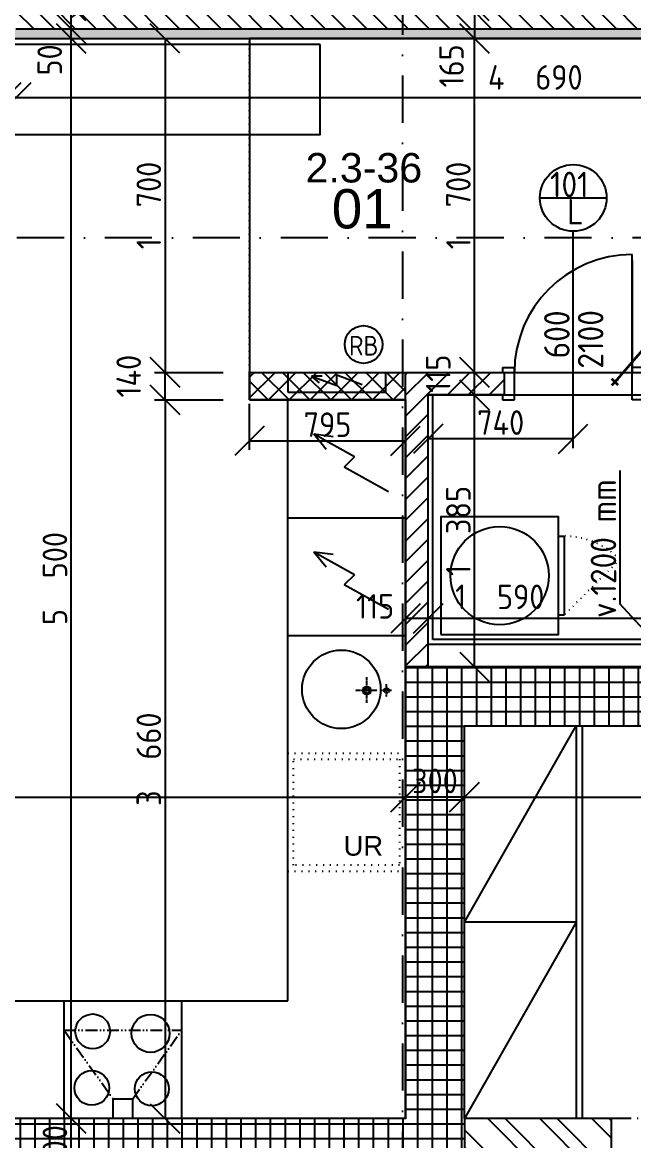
# Model space of a CAD drawing. Extents: x 4511820 to 5180432, y -1526536 to -944957.
# Drawn here: x 5102810 to 5105925, y -1212647 to -1206952 of the extents above; entities that cross this region are included whole.
import ezdxf

# ---------------------------------------------------------------- set-up
doc = ezdxf.new("R2010")
doc.units = 0
doc.header["$MEASUREMENT"] = 0
for name, pattern in [('ACAD_ISO07W100', [3.5, 0.5, -3]), ('ACAD_ISO12W100', [22, 12, -3, 0.5, -3, 0.5, -3]), ('BODKOCIARKOVANA_3', [5.6, 3, -1.3, 0, -1.3]), ('DASHED', [0.75, 0.5, -0.25])]:
    doc.linetypes.add(name, pattern=pattern)
doc.layers.get('0').update_dxf_attribs({"linetype": 'CONTINUOUS'})
doc.layers.get('Defpoints').update_dxf_attribs({"color": 61, "linetype": 'CONTINUOUS'})
for name, color, linetype in [('DVERE', 45, 'CONTINUOUS'), ('KÓTY', 4, 'CONTINUOUS'), ('MÚRY', 1, 'CONTINUOUS'), ('osi', 253, 'CONTINUOUS'), ('Plochy', 41, 'CONTINUOUS'), ('POPIS', 7, 'CONTINUOUS'), ('TENKÁ', 7, 'CONTINUOUS'), ('ZARIADENIE', 47, 'CONTINUOUS'), ('ZARIADENIE1', 145, 'CONTINUOUS'), ('ZZ-elektro', 221, 'CONTINUOUS'), ('ŠRAFY', 82, 'CONTINUOUS')]:
    doc.layers.add(name, color=color, linetype=linetype)
doc.layers.add('preklady', color=74, linetype='CONTINUOUS', lineweight=35)
doc.styles.add('ARIAL', font='arial.ttf')
doc.styles.add('STYLE1', font='isocp.shx')
doc.dimstyles.new('STANDARD-50', dxfattribs={"dimtxt": 125, "dimasz": 150, "dimexe": 10, "dimexo": 200, "dimgap": 20, "dimtad": 1, "dimdsep": 46, "dimlunit": 6, "dimtxsty": 'STYLE1', "dimblk1": 'OBLIQUE', "dimblk2": 'OBLIQUE', "dimsah": 1, "dimcen": 2.5, "dimse1": 1, "dimse2": 1, "dimadec": 0, "dimazin": 0, "dimtfac": 1, "dimtmove": 1, "dimatfit": 3, "dimldrblk": 'OBLIQUE', "dimfxl": 1, "dimtolj": 1, "dimtzin": 0, "dimarcsym": 0})

# ---------------------------------------------------------------- blocks, each defined once
blk = doc.blocks.new('pračka')
at = {"layer": 'ZARIADENIE1', "color": 8, "linetype": 'ACAD_ISO07W100', "ltscale": 8}
blk.add_line((4536136.9, -1117296.3), (4536419.7, -1117579.2), dxfattribs=at)
at = {"layer": 'ZARIADENIE1', "color": 8}
for p, q in [((4536419.7, -1117579.2), (4536019.7, -1117579.2)), ((4536019.7, -1117609.2), (4536019.7, -1117579.2)), ((4536419.7, -1117609.2), (4536419.7, -1117579.2))]:
    blk.add_line(p, q, dxfattribs=at)
blk.add_lwpolyline([(4536519.7, -1118209.2), (4536519.7, -1117609.2), (4535919.7, -1117609.2), (4535919.7, -1118209.2)], close=True, dxfattribs=at)
blk.add_circle((4536219.7, -1117909.2), 250, dxfattribs=at)
at = {"layer": 'ZARIADENIE1', "color": 8, "linetype": 'ACAD_ISO07W100', "ltscale": 8}
blk.add_arc((4536419.7, -1117579.2), 400, 135, 180, dxfattribs=at)
blk = doc.blocks.new('_OBLIQUE')
at = {"color": 0, "linetype": 'ByBlock'}
blk.add_line((-0.5, -0.5), (0.5, 0.5), dxfattribs=at)
blk = doc.blocks.new('*D27938')
at = {"layer": 'Defpoints', "color": 0}
for p in [(5103058.5, -1212534.2), (5103058.5, -1212534.2), (5103058.5, -1212834.2)]:
    blk.add_point(p, dxfattribs=at)
at = {"layer": 'KÓTY', "color": 0, "lineweight": -2}
blk.add_line((5103058.5, -1212834.2), (5103058.5, -1212534.2), dxfattribs=at)
at = {"layer": 'KÓTY', "color": 0, "linetype": 'ByBlock', "lineweight": -2, "xscale": 150, "yscale": 150, "zscale": 150}
for p, rotation in [((5103058.5, -1212534.2), 90), ((5103058.5, -1212834.2), 270)]:
    blk.add_blockref('_OBLIQUE', p, dxfattribs=dict(at, rotation=rotation))
at = {"layer": 'KÓTY', "color": 0, "insert": (5102976, -1212684.2), "char_height": 125, "attachment_point": 5, "rotation": 90, "style": 'STYLE1'}
blk.add_mtext('\\A1;300', dxfattribs=at)
blk = doc.blocks.new('*D27939')
at = {"layer": 'Defpoints', "color": 0}
for p in [(5103058.5, -1207034.2), (5103058.5, -1207034.2), (5103058.5, -1212534.2)]:
    blk.add_point(p, dxfattribs=at)
at = {"layer": 'KÓTY', "color": 0, "lineweight": -2}
blk.add_line((5103058.5, -1212534.2), (5103058.5, -1207034.2), dxfattribs=at)
at = {"layer": 'KÓTY', "color": 0, "linetype": 'ByBlock', "lineweight": -2, "xscale": 150, "yscale": 150, "zscale": 150}
for p, rotation in [((5103058.5, -1207034.2), 90), ((5103058.5, -1212534.2), 270)]:
    blk.add_blockref('_OBLIQUE', p, dxfattribs=dict(at, rotation=rotation))
at = {"layer": 'KÓTY', "color": 0, "insert": (5102976, -1209784.2), "char_height": 125, "attachment_point": 5, "rotation": 90, "style": 'STYLE1'}
blk.add_mtext('\\A1;5ﾠ500', dxfattribs=at)
blk = doc.blocks.new('*D27940')
at = {"layer": 'Defpoints', "color": 0}
for p in [(5103058.5, -1206984.2), (5103058.5, -1206984.2), (5103058.5, -1207034.2)]:
    blk.add_point(p, dxfattribs=at)
at = {"layer": 'KÓTY', "color": 0, "lineweight": -2}
blk.add_line((5103058.5, -1207034.2), (5103058.5, -1206984.2), dxfattribs=at)
at = {"layer": 'KÓTY', "color": 0, "linetype": 'ByBlock', "lineweight": -2, "xscale": 150, "yscale": 150, "zscale": 150}
for p, rotation in [((5103058.5, -1206984.2), 90), ((5103058.5, -1207034.2), 270)]:
    blk.add_blockref('_OBLIQUE', p, dxfattribs=dict(at, rotation=rotation))
at = {"layer": 'KÓTY', "color": 0, "insert": (5102949.5, -1207143), "char_height": 125, "attachment_point": 5, "rotation": 90, "style": 'STYLE1'}
blk.add_mtext('\\A1;50', dxfattribs=at)
blk = doc.blocks.new('*D27941')
at = {"layer": 'Defpoints', "color": 0}
for p in [(5103058.5, -1206869.2), (5103058.5, -1206869.2), (5103058.5, -1206984.2)]:
    blk.add_point(p, dxfattribs=at)
at = {"layer": 'KÓTY', "color": 0, "lineweight": -2}
for p, q in [((5103231.5, -1206585), (5103231.5, -1206800)), ((5103231.5, -1206800), (5103058.5, -1206926.7)), ((5103058.5, -1206984.2), (5103058.5, -1206869.2))]:
    blk.add_line(p, q, dxfattribs=at)
at = {"layer": 'KÓTY', "color": 0, "linetype": 'ByBlock', "lineweight": -2, "xscale": 150, "yscale": 150, "zscale": 150}
for p, rotation in [((5103058.5, -1206869.2), 90), ((5103058.5, -1206984.2), 270)]:
    blk.add_blockref('_OBLIQUE', p, dxfattribs=dict(at, rotation=rotation))
at = {"layer": 'KÓTY', "color": 0, "insert": (5103149, -1206692.5), "char_height": 125, "attachment_point": 5, "rotation": 90, "style": 'STYLE1'}
blk.add_mtext('\\A1;115', dxfattribs=at)
blk = doc.blocks.new('*D28016')
at = {"layer": 'Defpoints', "color": 0}
for p in [(5097547.5, -1208967.2), (5104762.5, -1208967.2), (5104762.5, -1210897.5)]:
    blk.add_point(p, dxfattribs=at)
at = {"layer": 'KÓTY', "color": 0, "lineweight": -2}
blk.add_line((5097547.5, -1210897.5), (5104762.5, -1210897.5), dxfattribs=at)
at = {"layer": 'KÓTY', "color": 0, "linetype": 'ByBlock', "lineweight": -2, "xscale": 150, "yscale": 150, "zscale": 150, "rotation": 180}
blk.add_blockref('_OBLIQUE', (5097547.5, -1210897.5), dxfattribs=at)
at = {"layer": 'KÓTY', "color": 0, "linetype": 'ByBlock', "lineweight": -2, "xscale": 150, "yscale": 150, "zscale": 150}
blk.add_blockref('_OBLIQUE', (5104762.5, -1210897.5), dxfattribs=at)
at = {"layer": 'KÓTY', "color": 0, "insert": (5101155, -1210815), "char_height": 125, "attachment_point": 5, "style": 'STYLE1'}
blk.add_mtext('\\A1;7ﾠ215', dxfattribs=at)
blk = doc.blocks.new('*D28017')
at = {"layer": 'Defpoints', "color": 0}
for p in [(5104762.5, -1209922.2), (5105062.5, -1209922.2), (5104762.5, -1210897.5)]:
    blk.add_point(p, dxfattribs=at)
at = {"layer": 'KÓTY', "color": 0, "lineweight": -2}
blk.add_line((5105062.5, -1210897.5), (5104762.5, -1210897.5), dxfattribs=at)
at = {"layer": 'KÓTY', "color": 0, "linetype": 'ByBlock', "lineweight": -2, "xscale": 150, "yscale": 150, "zscale": 150, "rotation": 180}
blk.add_blockref('_OBLIQUE', (5104762.5, -1210897.5), dxfattribs=at)
at = {"layer": 'KÓTY', "color": 0, "linetype": 'ByBlock', "lineweight": -2, "xscale": 150, "yscale": 150, "zscale": 150}
blk.add_blockref('_OBLIQUE', (5105062.5, -1210897.5), dxfattribs=at)
at = {"layer": 'KÓTY', "color": 0, "insert": (5104912.5, -1210815), "char_height": 125, "attachment_point": 5, "style": 'STYLE1'}
blk.add_mtext('\\A1;300', dxfattribs=at)
blk = doc.blocks.new('*D28018')
at = {"layer": 'Defpoints', "color": 0}
for p in [(5105062.5, -1210611.2), (5107582.5, -1210611.2), (5107582.5, -1210897.5)]:
    blk.add_point(p, dxfattribs=at)
at = {"layer": 'KÓTY', "color": 0, "lineweight": -2}
blk.add_line((5105062.5, -1210897.5), (5107582.5, -1210897.5), dxfattribs=at)
at = {"layer": 'KÓTY', "color": 0, "linetype": 'ByBlock', "lineweight": -2, "xscale": 150, "yscale": 150, "zscale": 150, "rotation": 180}
blk.add_blockref('_OBLIQUE', (5105062.5, -1210897.5), dxfattribs=at)
at = {"layer": 'KÓTY', "color": 0, "linetype": 'ByBlock', "lineweight": -2, "xscale": 150, "yscale": 150, "zscale": 150}
blk.add_blockref('_OBLIQUE', (5107582.5, -1210897.5), dxfattribs=at)
at = {"layer": 'KÓTY', "color": 0, "insert": (5106322.5, -1210815), "char_height": 125, "attachment_point": 5, "style": 'STYLE1'}
blk.add_mtext('\\A1;2ﾠ520', dxfattribs=at)
blk = doc.blocks.new('*D28021')
at = {"layer": 'Defpoints', "color": 0}
for p in [(5103537, -1208734.2), (5103967.5, -1208734.2), (5103967.5, -1208874.2)]:
    blk.add_point(p, dxfattribs=at)
at = {"layer": 'KÓTY', "color": 0, "lineweight": -2}
blk.add_line((5103537, -1208874.2), (5103537, -1208734.2), dxfattribs=at)
at = {"layer": 'KÓTY', "color": 0, "linetype": 'ByBlock', "lineweight": -2, "xscale": 150, "yscale": 150, "zscale": 150}
for p, rotation in [((5103537, -1208734.2), 90), ((5103537, -1208874.2), 270)]:
    blk.add_blockref('_OBLIQUE', p, dxfattribs=dict(at, rotation=rotation))
at = {"layer": 'KÓTY', "color": 0, "insert": (5103352, -1208753.5), "char_height": 125, "attachment_point": 5, "rotation": 90, "style": 'STYLE1'}
blk.add_mtext('\\A1;140', dxfattribs=at)
blk = doc.blocks.new('*D28022')
at = {"layer": 'Defpoints', "color": 0}
for p in [(5103967.5, -1208874.2), (5103537, -1212534.2), (5103967.5, -1212534.2)]:
    blk.add_point(p, dxfattribs=at)
at = {"layer": 'KÓTY', "color": 0, "lineweight": -2}
blk.add_line((5103537, -1208874.2), (5103537, -1212534.2), dxfattribs=at)
at = {"layer": 'KÓTY', "color": 0, "linetype": 'ByBlock', "lineweight": -2, "xscale": 150, "yscale": 150, "zscale": 150}
for p, rotation in [((5103537, -1208874.2), 90), ((5103537, -1212534.2), 270)]:
    blk.add_blockref('_OBLIQUE', p, dxfattribs=dict(at, rotation=rotation))
at = {"layer": 'KÓTY', "color": 0, "insert": (5103454.5, -1210704.2), "char_height": 125, "attachment_point": 5, "rotation": 90, "style": 'STYLE1'}
blk.add_mtext('\\A1;3ﾠ660', dxfattribs=at)
blk = doc.blocks.new('*D28023')
at = {"layer": 'Defpoints', "color": 0}
for p in [(5103967.5, -1207034.2), (5103537, -1208734.2), (5103967.5, -1208734.2)]:
    blk.add_point(p, dxfattribs=at)
at = {"layer": 'KÓTY', "color": 0, "lineweight": -2}
blk.add_line((5103537, -1207034.2), (5103537, -1208734.2), dxfattribs=at)
at = {"layer": 'KÓTY', "color": 0, "linetype": 'ByBlock', "lineweight": -2, "xscale": 150, "yscale": 150, "zscale": 150}
for p, rotation in [((5103537, -1207034.2), 90), ((5103537, -1208734.2), 270)]:
    blk.add_blockref('_OBLIQUE', p, dxfattribs=dict(at, rotation=rotation))
at = {"layer": 'KÓTY', "color": 0, "insert": (5103454.5, -1207884.2), "char_height": 125, "attachment_point": 5, "rotation": 90, "style": 'STYLE1'}
blk.add_mtext('\\A1;1ﾠ700', dxfattribs=at)
blk = doc.blocks.new('*D28029')
at = {"layer": 'Defpoints', "color": 0}
for p in [(5104877.5, -1209719.2), (5106467.5, -1209719.2), (5104877.5, -1209987.5)]:
    blk.add_point(p, dxfattribs=at)
at = {"layer": 'KÓTY', "color": 0, "lineweight": -2}
blk.add_line((5106467.5, -1209987.5), (5104877.5, -1209987.5), dxfattribs=at)
at = {"layer": 'KÓTY', "color": 0, "linetype": 'ByBlock', "lineweight": -2, "xscale": 150, "yscale": 150, "zscale": 150, "rotation": 180}
blk.add_blockref('_OBLIQUE', (5104877.5, -1209987.5), dxfattribs=at)
at = {"layer": 'KÓTY', "color": 0, "linetype": 'ByBlock', "lineweight": -2, "xscale": 150, "yscale": 150, "zscale": 150}
blk.add_blockref('_OBLIQUE', (5106467.5, -1209987.5), dxfattribs=at)
at = {"layer": 'KÓTY', "color": 0, "insert": (5105243, -1209877.5), "char_height": 125, "attachment_point": 5, "style": 'STYLE1'}
blk.add_mtext('\\A1;1ﾠ590', dxfattribs=at)
blk = doc.blocks.new('*D28032')
at = {"layer": 'Defpoints', "color": 0}
for p in [(5104762.5, -1209987.534705), (5104762.5, -1209987.534705), (5104877.5, -1209987.534705)]:
    blk.add_point(p, dxfattribs=at)
at = {"layer": 'KÓTY', "color": 0, "lineweight": -2}
blk.add_line((5104877.5, -1209987.534705), (5104762.5, -1209987.534705), dxfattribs=at)
at = {"layer": 'KÓTY', "color": 0, "linetype": 'ByBlock', "lineweight": -2, "xscale": 150, "yscale": 150, "zscale": 150, "rotation": 180}
blk.add_blockref('_OBLIQUE', (5104762.5, -1209987.534705), dxfattribs=at)
at = {"layer": 'KÓTY', "color": 0, "linetype": 'ByBlock', "lineweight": -2, "xscale": 150, "yscale": 150, "zscale": 150}
blk.add_blockref('_OBLIQUE', (5104877.5, -1209987.534705), dxfattribs=at)
at = {"layer": 'KÓTY', "color": 0, "insert": (5104607.5, -1209926.034705), "char_height": 125, "attachment_point": 5, "style": 'STYLE1'}
blk.add_mtext('\\A1;115', dxfattribs=at)
blk = doc.blocks.new('*D28033')
at = {"layer": 'Defpoints', "color": 0}
for p in [(5104877.5, -1209072.5), (5104877.5, -1209120.5), (5105617.5, -1209120.5)]:
    blk.add_point(p, dxfattribs=at)
at = {"layer": 'KÓTY', "color": 0, "lineweight": -2}
blk.add_line((5105617.5, -1209072.5), (5104877.5, -1209072.5), dxfattribs=at)
at = {"layer": 'KÓTY', "color": 0, "linetype": 'ByBlock', "lineweight": -2, "xscale": 150, "yscale": 150, "zscale": 150, "rotation": 180}
blk.add_blockref('_OBLIQUE', (5104877.5, -1209072.5), dxfattribs=at)
at = {"layer": 'KÓTY', "color": 0, "linetype": 'ByBlock', "lineweight": -2, "xscale": 150, "yscale": 150, "zscale": 150}
blk.add_blockref('_OBLIQUE', (5105617.5, -1209072.5), dxfattribs=at)
at = {"layer": 'KÓTY', "color": 0, "insert": (5105247.5, -1208990), "char_height": 125, "attachment_point": 5, "style": 'STYLE1'}
blk.add_mtext('\\A1;740', dxfattribs=at)
blk = doc.blocks.new('*D28034')
at = {"layer": 'Defpoints', "color": 0}
for p in [(5103967.5, -1208741.7), (5104762.5, -1208741.7), (5104762.5, -1209083)]:
    blk.add_point(p, dxfattribs=at)
at = {"layer": 'KÓTY', "color": 0, "lineweight": -2}
blk.add_line((5103967.5, -1209083), (5104762.5, -1209083), dxfattribs=at)
at = {"layer": 'KÓTY', "color": 0, "linetype": 'ByBlock', "lineweight": -2, "xscale": 150, "yscale": 150, "zscale": 150, "rotation": 180}
blk.add_blockref('_OBLIQUE', (5103967.5, -1209083), dxfattribs=at)
at = {"layer": 'KÓTY', "color": 0, "linetype": 'ByBlock', "lineweight": -2, "xscale": 150, "yscale": 150, "zscale": 150}
blk.add_blockref('_OBLIQUE', (5104762.5, -1209083), dxfattribs=at)
at = {"layer": 'KÓTY', "color": 0, "insert": (5104365, -1209000.5), "char_height": 125, "attachment_point": 5, "style": 'STYLE1'}
blk.add_mtext('\\A1;795', dxfattribs=at)
blk = doc.blocks.new('*D28037')
at = {"layer": 'Defpoints', "color": 0}
for p in [(5102777.5, -1206984.2), (5107467.5, -1206984.2), (5107467.5, -1207334)]:
    blk.add_point(p, dxfattribs=at)
at = {"layer": 'KÓTY', "color": 0, "lineweight": -2}
blk.add_line((5102777.5, -1207334), (5107467.5, -1207334), dxfattribs=at)
at = {"layer": 'KÓTY', "color": 0, "linetype": 'ByBlock', "lineweight": -2, "xscale": 150, "yscale": 150, "zscale": 150, "rotation": 180}
blk.add_blockref('_OBLIQUE', (5102777.5, -1207334), dxfattribs=at)
at = {"layer": 'KÓTY', "color": 0, "linetype": 'ByBlock', "lineweight": -2, "xscale": 150, "yscale": 150, "zscale": 150}
blk.add_blockref('_OBLIQUE', (5107467.5, -1207334), dxfattribs=at)
at = {"layer": 'KÓTY', "color": 0, "insert": (5105424, -1207232), "char_height": 125, "attachment_point": 5, "style": 'STYLE1'}
blk.add_mtext('\\A1;4ﾠ690', dxfattribs=at)
blk = doc.blocks.new('*D28038')
at = {"layer": 'Defpoints', "color": 0}
for p in [(5102727.5, -1206984.2), (5102777.5, -1206984.2), (5102727.5, -1207334)]:
    blk.add_point(p, dxfattribs=at)
at = {"layer": 'KÓTY', "color": 0, "lineweight": -2}
blk.add_line((5102777.5, -1207334), (5102727.5, -1207334), dxfattribs=at)
at = {"layer": 'KÓTY', "color": 0, "linetype": 'ByBlock', "lineweight": -2, "xscale": 150, "yscale": 150, "zscale": 150, "rotation": 180}
blk.add_blockref('_OBLIQUE', (5102727.5, -1207334), dxfattribs=at)
at = {"layer": 'KÓTY', "color": 0, "linetype": 'ByBlock', "lineweight": -2, "xscale": 150, "yscale": 150, "zscale": 150}
blk.add_blockref('_OBLIQUE', (5102777.5, -1207334), dxfattribs=at)
at = {"layer": 'KÓTY', "color": 0, "insert": (5102627.5, -1207221.5), "char_height": 125, "attachment_point": 5, "style": 'STYLE1'}
blk.add_mtext('\\A1;50', dxfattribs=at)
blk = doc.blocks.new('*D28043')
at = {"layer": 'Defpoints', "color": 0}
for p in [(5104877.5, -1208849.2), (5105114.5, -1208849.2), (5104877.5, -1210234.2)]:
    blk.add_point(p, dxfattribs=at)
at = {"layer": 'KÓTY', "color": 0, "lineweight": -2}
blk.add_line((5105114.5, -1210234.2), (5105114.5, -1208849.2), dxfattribs=at)
at = {"layer": 'KÓTY', "color": 0, "linetype": 'ByBlock', "lineweight": -2, "xscale": 150, "yscale": 150, "zscale": 150}
for p, rotation in [((5105114.5, -1208849.2), 90), ((5105114.5, -1210234.2), 270)]:
    blk.add_blockref('_OBLIQUE', p, dxfattribs=dict(at, rotation=rotation))
at = {"layer": 'KÓTY', "color": 0, "insert": (5105032, -1209541.7), "char_height": 125, "attachment_point": 5, "rotation": 90, "style": 'STYLE1'}
blk.add_mtext('\\A1;1ﾠ385', dxfattribs=at)
blk = doc.blocks.new('*D28044')
at = {"layer": 'Defpoints', "color": 0}
for p in [(5105114.5, -1208734.2), (5105114.5, -1208734.2), (5105114.5, -1208849.2)]:
    blk.add_point(p, dxfattribs=at)
at = {"layer": 'KÓTY', "color": 0, "lineweight": -2}
blk.add_line((5105114.5, -1208849.2), (5105114.5, -1208734.2), dxfattribs=at)
at = {"layer": 'KÓTY', "color": 0, "linetype": 'ByBlock', "lineweight": -2, "xscale": 150, "yscale": 150, "zscale": 150}
for p, rotation in [((5105114.5, -1208734.2), 90), ((5105114.5, -1208849.2), 270)]:
    blk.add_blockref('_OBLIQUE', p, dxfattribs=dict(at, rotation=rotation))
at = {"layer": 'KÓTY', "color": 0, "insert": (5104929.5, -1208741), "char_height": 125, "attachment_point": 5, "rotation": 90, "style": 'STYLE1'}
blk.add_mtext('\\A1;115', dxfattribs=at)
blk = doc.blocks.new('*D28045')
at = {"layer": 'Defpoints', "color": 0}
for p in [(5105114.5, -1207034.2), (5105114.5, -1207034.2), (5105114.5, -1208734.2)]:
    blk.add_point(p, dxfattribs=at)
at = {"layer": 'KÓTY', "color": 0, "lineweight": -2}
blk.add_line((5105114.5, -1208734.2), (5105114.5, -1207034.2), dxfattribs=at)
at = {"layer": 'KÓTY', "color": 0, "linetype": 'ByBlock', "lineweight": -2, "xscale": 150, "yscale": 150, "zscale": 150}
for p, rotation in [((5105114.5, -1207034.2), 90), ((5105114.5, -1208734.2), 270)]:
    blk.add_blockref('_OBLIQUE', p, dxfattribs=dict(at, rotation=rotation))
at = {"layer": 'KÓTY', "color": 0, "insert": (5105032, -1207884.2), "char_height": 125, "attachment_point": 5, "rotation": 90, "style": 'STYLE1'}
blk.add_mtext('\\A1;1ﾠ700', dxfattribs=at)
blk = doc.blocks.new('*D28046')
at = {"layer": 'Defpoints', "color": 0}
for p in [(5104762.5, -1206869.2), (5104762.5, -1207034.2), (5105114.5, -1207034.2)]:
    blk.add_point(p, dxfattribs=at)
at = {"layer": 'KÓTY', "color": 0, "lineweight": -2}
blk.add_line((5105114.5, -1206869.2), (5105114.5, -1207034.2), dxfattribs=at)
at = {"layer": 'KÓTY', "color": 0, "linetype": 'ByBlock', "lineweight": -2, "xscale": 150, "yscale": 150, "zscale": 150}
for p, rotation in [((5105114.5, -1206869.2), 90), ((5105114.5, -1207034.2), 270)]:
    blk.add_blockref('_OBLIQUE', p, dxfattribs=dict(at, rotation=rotation))
at = {"layer": 'KÓTY', "color": 0, "insert": (5104997, -1207173.5), "char_height": 125, "attachment_point": 5, "rotation": 90, "style": 'STYLE1'}
blk.add_mtext('\\A1;165', dxfattribs=at)

msp = doc.modelspace()

# ---------------------------------------------------------------- hatches: boundary and pattern name
at = {"layer": 'ŠRAFY', "ltscale": 0.25}
h = msp.add_hatch(dxfattribs=at)
h.set_pattern_fill('ANSI31', color=256, scale=600, angle=90, style=0)
h.set_pattern_definition([(135, (-2904913.184, 133592.89), (-53.0330086, -53.0330086), [])])
h.paths.add_polyline_path([(5107582.5, -1207034.226), (5107582.5, -1204524.226), (5107467.5, -1204524.226), (5107467.5, -1206869.226), (5107342.5, -1206869.226), (5104762.5, -1206869.226), (5104647.5, -1206869.226), (5103770, -1206869.226), (5102892.5, -1206869.226), (5102892.5, -1206269.226), (5102892.5, -1206239.226), (5102892.5, -1206194.226), (5102777.5, -1206194.226), (5102777.5, -1206984.226), (5107467.5, -1206984.226), (5107467.5, -1207034.226)])
at = {"layer": 'ŠRAFY'}
h = msp.add_hatch(dxfattribs=at)
h.set_pattern_fill('DOTS', color=256, scale=250)
h.set_pattern_definition([(0, (0, -89070.035), (7.8125, 15.625), [0, -15.625])])
h.paths.add_polyline_path([(5107467.5, -1207034.226), (5107467.5, -1206984.226), (5102777.5, -1206984.226), (5102727.5, -1207034.226)])
at = {"layer": 'ŠRAFY', "ltscale": 0.25}
h = msp.add_hatch(dxfattribs=at)
h.set_pattern_fill('ANSI37', color=256, scale=600, style=0)
h.set_pattern_definition([(45, (-3027222.4, 367531.64), (-53.0330086, 53.0330086), []), (135, (-3027222.4, 367531.64), (-53.0330086, -53.0330086), [])])
h.paths.add_polyline_path([(5104762.5, -1208874.226), (5104762.5, -1208734.226), (5104517.5, -1208734.226), (5103967.5, -1208734.226), (5103967.5, -1208874.226), (5104162.5, -1208874.226)])
h = msp.add_hatch(dxfattribs=at)
h.set_pattern_fill('ANSI31', color=256, scale=600, style=0)
h.set_pattern_definition([(45, (515270.5, 214751.965), (-53.0330086, 53.0330086), [])])
h.paths.add_polyline_path([(5104877.5, -1210234.226), (5104877.5, -1208849.226), (5105267.5, -1208849.226), (5105267.5, -1208734.226), (5104762.5, -1208734.226), (5104762.5, -1208849.226), (5104762.5, -1208874.226), (5104762.5, -1210234.226)])
h = msp.add_hatch(dxfattribs=at)
h.set_pattern_fill('ANSI37', color=256, scale=600, angle=45)
h.set_pattern_definition([(90, (-3375574.78, 623738.554), (-75, 1e-14), []), (180, (-3375574.78, 623738.554), (-1e-14, -75), [])])
h.paths.add_polyline_path([(5103372.5, -1212534.226), (5103272.5, -1212534.226), (5103022.5, -1212534.226), (5102712.5, -1212534.226), (5102687.5, -1212534.226), (5102687.5, -1212834.226), (5102847.5, -1212834.226), (5102877.5, -1212834.226), (5103447.5, -1212834.226), (5103562.5, -1212834.226), (5103612.5, -1212834.226), (5105062.5, -1212834.226), (5105062.5, -1212534.226), (5105062.5, -1211534.226), (5105062.5, -1210534.226), (5105632.5, -1210534.226), (5105662.5, -1210534.226), (5107582.5, -1210534.226), (5107582.5, -1210234.226), (5107467.5, -1210234.226), (5106582.5, -1210234.226), (5106467.5, -1210234.226), (5104877.5, -1210234.226), (5104762.5, -1210234.226), (5104762.5, -1210649.226), (5104762.5, -1211249.226), (5104762.5, -1212534.226), (5103622.5, -1212534.226)])
at = {"layer": 'ŠRAFY'}
h = msp.add_hatch(dxfattribs=at)
h.set_pattern_fill('ANSI32', color=256, scale=500, angle=90)
h.set_pattern_definition([(135, (515810.9, -44587.94), (-132.5825215, -132.5825215), []), (135, (515810.9, -44499.55), (-132.5825215, -132.5825215), [])])
h.paths.add_polyline_path([(5105062.5, -1212834.226), (5105812.5, -1212834.226), (5105812.5, -1212534.226), (5105662.5, -1212534.226), (5105632.5, -1212534.226), (5105062.5, -1212534.226)])

# ---------------------------------------------------------------- linework, layer by layer
at = {"layer": 'DVERE', "ltscale": 0.25}
for p, q in [((5105447.5, -1207845.803), (5105787.5, -1207845.803)), ((5105617.5, -1209120.459), (5105617.5, -1208015.803)), ((5105917.5, -1208734.226), (5105917.5, -1208134.226)), ((5105257.5, -1208709.226), (5105317.5, -1208709.226)), ((5105257.5, -1208709.226), (5105257.5, -1208734.226)), ((5105317.5, -1208874.226), (5105317.5, -1208709.226)), ((5105317.5, -1208734.226), (5105917.5, -1208734.226)), ((5105917.5, -1208874.226), (5105917.5, -1208709.226)), ((5105977.5, -1208709.226), (5105917.5, -1208709.226)), ((5105257.5, -1208849.226), (5105257.5, -1208874.226)), ((5105257.5, -1208874.226), (5105317.5, -1208874.226)), ((5105317.5, -1208849.226), (5105917.5, -1208849.226)), ((5105977.5, -1208874.226), (5105917.5, -1208874.226))]:
    msp.add_line(p, q, dxfattribs=at)
msp.add_circle((5105617.5, -1207845.803), 170, dxfattribs=at)
msp.add_arc((5105917.5, -1208734.226), 600, 90, 180, dxfattribs=at)
at = {"layer": 'KÓTY', "ltscale": 25}
for p, q in [((5103483.597, -1208734.226), (5103833.597, -1208734.226)), ((5103483.597, -1208874.226), (5103833.597, -1208874.226))]:
    msp.add_line(p, q, dxfattribs=at)
at = {"layer": 'KÓTY'}
for p, q in [((5103967.5, -1209128.035), (5103967.5, -1208894.226)), ((5105855, -1209234.035), (5105855, -1209913.535)), ((5106083, -1210160.535), (5105855, -1209913.535))]:
    msp.add_line(p, q, dxfattribs=at)
at = {"layer": 'MÚRY', "ltscale": 0.25}
for p, q in [((5102727.5, -1207034.226), (5107467.5, -1207034.226)), ((5103967.5, -1208734.226), (5105267.5, -1208734.226)), ((5104517.5, -1208734.226), (5105267.5, -1208734.226)), ((5105267.5, -1208849.226), (5105267.5, -1208734.226)), ((5104762.5, -1208874.226), (5103967.5, -1208874.226)), ((5105267.5, -1208849.226), (5104877.5, -1208849.226)), ((5106467.5, -1210234.226), (5104877.5, -1210234.226))]:
    msp.add_line(p, q, dxfattribs=at)
at = {"layer": 'MÚRY'}
for p, q in [((5103967.5, -1208874.226), (5103967.5, -1208734.226)), ((5104762.5, -1212534.226), (5104762.5, -1208874.226)), ((5104877.5, -1210234.226), (5104877.5, -1208849.226)), ((5105062.5, -1212534.226), (5105062.5, -1210534.226)), ((5105062.5, -1210534.226), (5107632.5, -1210534.226)), ((5104762.5, -1212534.226), (5102687.5, -1212534.226)), ((5105812.5, -1212534.226), (5105062.5, -1212534.226)), ((5105812.5, -1212834.226), (5105812.5, -1212534.226))]:
    msp.add_line(p, q, dxfattribs=at)
at = {"layer": 'osi', "linetype": 'BODKOCIARKOVANA_3', "ltscale": 80}
for p, q in [((5104747.5, -1198261.132), (5104747.5, -1230189.035)), ((5157242.5, -1208049.226), (5093572.5, -1208049.226))]:
    msp.add_line(p, q, dxfattribs=at)
at = {"layer": 'Plochy'}
for points in [[(5103967.5, -1208874.226), (5104762.5, -1208874.226), (5104762.5, -1212534.226), (5097547.5, -1212534.226), (5097547.5, -1206194.226), (5102727.5, -1206194.226), (5102727.5, -1207034.226), (5103967.5, -1207034.226)], [(5107467.5, -1207034.226), (5103967.5, -1207034.226), (5103967.5, -1208734.226), (5107467.5, -1208734.226)], [(5105062.5, -1212534.226), (5105062.5, -1210534.226), (5107632.5, -1210534.226), (5107632.5, -1208734.226), (5109232.5, -1208734.226), (5109232.5, -1212534.226), (5107232.5, -1212534.226), (5107232.5, -1212834.226), (5105812.5, -1212834.226), (5105812.5, -1212534.226)], [(5107352.5, -1208849.226), (5107352.5, -1209719.226), (5106467.5, -1209719.226), (5106467.5, -1210119.226), (5104877.5, -1210119.226), (5104877.5, -1208849.226)]]:
    msp.add_lwpolyline(points, close=True, dxfattribs=at)
at = {"layer": 'preklady'}
for p, q in [((5105830.5, -1208783.035), (5106071.124, -1208503.471)), ((5105813.883, -1208799.652), (5105847.117, -1208766.418)), ((5105847.118, -1208799.652), (5105813.884, -1208766.418))]:
    msp.add_line(p, q, dxfattribs=at)
at = {"layer": 'TENKÁ', "ltscale": 0.25}
for p, q in [((5102777.5, -1206984.226), (5107467.5, -1206984.226)), ((5104902.5, -1210094.226), (5104902.5, -1208849.226)), ((5106467.5, -1210119.226), (5104877.5, -1210119.226)), ((5106442.5, -1210094.226), (5104902.5, -1210094.226))]:
    msp.add_line(p, q, dxfattribs=at)
at = {"layer": 'TENKÁ', "linetype": 'ACAD_ISO07W100', "ltscale": 10}
msp.add_line((5103967.5, -1208734.226), (5103967.5, -1207034.226), dxfattribs=at)
at = {"layer": 'TENKÁ'}
for p, q in [((5104762.5, -1208874.226), (5104762.5, -1208734.226)), ((5104877.5, -1210234.226), (5104762.5, -1210234.226)), ((5105062.5, -1212534.226), (5105062.5, -1212834.226))]:
    msp.add_line(p, q, dxfattribs=at)
at = {"layer": 'TENKÁ', "linetype": 'ACAD_ISO12W100', "ltscale": 10}
msp.add_line((5107232.5, -1212534.226), (5105812.5, -1212534.226), dxfattribs=at)
at = {"layer": 'ZARIADENIE'}
for p, q in [((5105917.5, -1208164.226), (5105917.5, -1208734.226)), ((5105062.5, -1211534.226), (5105632.5, -1210534.226)), ((5105632.5, -1210534.226), (5105632.5, -1212534.226)), ((5105662.5, -1210534.226), (5105662.5, -1212534.226)), ((5105632.5, -1211534.226), (5105062.5, -1211534.226)), ((5105632.5, -1211534.226), (5105062.5, -1212534.226))]:
    msp.add_line(p, q, dxfattribs=at)
at = {"layer": 'ZARIADENIE', "color": 45, "ltscale": 0.25}
msp.add_lwpolyline([(5104327.5, -1207064.226), (5102727.5, -1207064.226), (5102727.5, -1207521.993), (5104327.5, -1207521.993)], close=True, dxfattribs=at)
at = {"layer": 'ZARIADENIE1', "color": 8, "ltscale": 0.25}
for p, q in [((5104162.5, -1211934.226), (5104162.5, -1208874.226)), ((5104162.5, -1209474.226), (5104762.5, -1209474.226)), ((5104162.5, -1210074.226), (5104762.5, -1210074.226)), ((5102712.5, -1211934.226), (5104162.5, -1211934.226)), ((5103022.5, -1212534.226), (5103022.5, -1211934.226)), ((5103022.5, -1212534.226), (5103022.5, -1211934.226)), ((5103622.5, -1212534.226), (5103622.5, -1211934.226)), ((5103622.5, -1212534.226), (5103622.5, -1211934.226)), ((5103272.5, -1212434.226), (5103372.5, -1212434.226)), ((5103272.5, -1212534.226), (5103272.5, -1212434.226)), ((5103372.5, -1212534.226), (5103372.5, -1212434.226))]:
    msp.add_line(p, q, dxfattribs=at)
at = {"layer": 'ZARIADENIE1', "color": 8}
for p, q in [((5104393.839, -1209061.987), (5104294.582, -1209049.102)), ((5104357.86, -1209126.651), (5104294.582, -1209049.102)), ((5104502.557, -1209164.818), (5104294.582, -1209049.102)), ((5104502.557, -1209164.818), (5104449.686, -1209216.651)), ((5104676.012, -1209342.578), (5104449.686, -1209216.651)), ((5104393.839, -1209661.987), (5104294.582, -1209649.102)), ((5104357.86, -1209726.651), (5104294.582, -1209649.102)), ((5104502.557, -1209764.818), (5104294.582, -1209649.102)), ((5104502.557, -1209764.818), (5104449.686, -1209816.651)), ((5104676.012, -1209942.578), (5104449.686, -1209816.651))]:
    msp.add_line(p, q, dxfattribs=at)
at = {"layer": 'ZARIADENIE1', "color": 8, "linetype": 'DASHED'}
for p, q in [((5104565.731, -1210417.265), (5104565.731, -1210285.811)), ((5104616.396, -1210354.276), (5104506.851, -1210354.276)), ((5104690.801, -1210354.276), (5104638.768, -1210354.276)), ((5104666.154, -1210387.14), (5104666.154, -1210321.413))]:
    msp.add_line(p, q, dxfattribs=at)
at = {"layer": 'ZARIADENIE1', "color": 8, "linetype": 'ACAD_ISO07W100', "ltscale": 10}
for p, q in [((5104162.5, -1210674.226), (5104762.5, -1210674.226)), ((5104162.5, -1211274.226), (5104762.5, -1211274.226))]:
    msp.add_line(p, q, dxfattribs=at)
at = {"layer": 'ZARIADENIE1', "color": 8, "linetype": 'ACAD_ISO12W100', "ltscale": 5}
for p, q in [((5103022.5, -1212084.226), (5103272.5, -1212434.226)), ((5103022.5, -1212084.226), (5103622.5, -1212084.226)), ((5103372.5, -1212434.226), (5103622.5, -1212084.226))]:
    msp.add_line(p, q, dxfattribs=at)
at = {"layer": 'ZARIADENIE1', "color": 8, "linetype": 'ACAD_ISO07W100', "ltscale": 10}
msp.add_lwpolyline([(5104192.5, -1211244.226), (5104192.5, -1210704.226), (5104732.5, -1210704.226), (5104732.5, -1211244.226)], close=True, dxfattribs=at)
at = {"layer": 'ZARIADENIE1', "color": 8, "ltscale": 0.25}
for centre, radius in [((5104435.588, -1210348.428), 200), ((5103168.344, -1212090.15), 88.387), ((5103463.303, -1212100.672), 96.805), ((5103163.949, -1212378.461), 88.387), ((5103469.624, -1212382.669), 86.283)]:
    msp.add_circle(centre, radius, dxfattribs=at)
at = {"layer": 'ZARIADENIE1', "color": 8, "linetype": 'Continuous'}
for centre, radius in [((5104565.464, -1210354.55), 20.877), ((5104565.731, -1210354.276), 14.781)]:
    msp.add_circle(centre, radius, dxfattribs=at)
at = {"layer": 'ZARIADENIE1', "color": 8, "linetype": 'DASHED'}
msp.add_circle((5104666.154, -1210354.59), 12.931, dxfattribs=at)
at = {"layer": 'ZZ-elektro'}
for p, q in [((5104162.5, -1208734.226), (5104162.5, -1208834.226)), ((5104284.007, -1208752.825), (5104412.5, -1208801.109)), ((5104337.313, -1208754.148), (5104284.007, -1208752.825)), ((5104324.993, -1208786.934), (5104284.007, -1208752.825)), ((5104412.5, -1208801.109), (5104412.5, -1208747.396)), ((5104412.5, -1208747.396), (5104540.993, -1208795.68)), ((5104662.5, -1208834.226), (5104662.5, -1208734.226)), ((5104162.5, -1208834.226), (5104662.5, -1208834.226))]:
    msp.add_line(p, q, dxfattribs=at)
msp.add_circle((5104549.02, -1208592.226), 96, dxfattribs=at)

# ---------------------------------------------------------------- block references
at = {"layer": 'TENKÁ', "rotation": 270}
msp.add_blockref('pračka', (6223151.691, 3326450.521), dxfattribs=at)

# ---------------------------------------------------------------- texts
at = {"layer": 'DVERE', "style": 'STYLE1'}
for s, p in [('101', (5105498.97, -1207842.303)), ('L', (5105585.97, -1207980.939))]:
    msp.add_text(s, height=130, dxfattribs=at).set_placement(p)
at = {"layer": 'POPIS', "lineweight": 40, "ltscale": 0.25, "style": 'ARIAL'}
for s, height, p in [('2.3-36', 150, (5104253.411, -1207767.114)), ('01', 200, (5104386.811, -1208001.133))]:
    msp.add_text(s, height=height, dxfattribs=at).set_placement(p)
at = {"layer": 'TENKÁ', "linetype": 'Continuous', "style": 'STYLE1'}
for s, p in [('600', (5105598.917, -1208663.374)), ('2100', (5105771.024, -1208715.148)), ('v.1200 mm', (5105836.417, -1209985.162))]:
    msp.add_text(s, height=130, rotation=90, dxfattribs=at).set_placement(p)
at = {"layer": 'ZARIADENIE1', "color": 8, "ltscale": 0.25, "style": 'ARIAL'}
msp.add_text('UR', height=100, dxfattribs=at).set_placement((5104446.81, -1211195.643))
at = {"layer": 'ZZ-elektro', "style": 'STYLE1'}
msp.add_text('RB', height=100, dxfattribs=at).set_placement((5104474.392, -1208648.425))

# ---------------------------------------------------------------- dimensions: what is measured, and where the dimension line sits
at = {"layer": 'KÓTY'}
for base, p1, p2, picture, middle in [((5103058.5, -1206869.226), (5103058.5, -1206984.226), (5103058.5, -1206869.226), '*D27941', (5103231.5, -1206780.035)), ((5105114.5, -1207034.226), (5104762.5, -1206869.226), (5104762.5, -1207034.226), '*D28046', (5105079.5, -1207173.535)), ((5103058.5, -1206984.226), (5103058.5, -1207034.226), (5103058.5, -1206984.226), '*D27940', (5103032, -1207143.035))]:
    dim = msp.add_linear_dim(base=base, p1=p1, p2=p2, angle=90, dimstyle='STANDARD-50', dxfattribs=at)
    dim.commit()
    dim.dimension.update_dxf_attribs({"geometry": picture, "text_midpoint": middle, "dimtype": 160})
for base, p1, p2, picture, middle in [((5102727.5, -1207334.035), (5102777.5, -1206984.226), (5102727.5, -1206984.226), '*D28038', (5102627.5, -1207304.035)), ((5107467.5, -1207334.035), (5102777.5, -1206984.226), (5107467.5, -1206984.226), '*D28037', (5105424, -1207314.535)), ((5104877.5, -1209987.535), (5106467.5, -1209719.226), (5104877.5, -1209719.226), '*D28029', (5105243, -1209960.035)), ((5104762.5, -1209987.535), (5104877.5, -1209987.535), (5104762.5, -1209987.535), '*D28032', (5104607.5, -1210008.535))]:
    dim = msp.add_linear_dim(base=base, p1=p1, p2=p2, dimstyle='STANDARD-50', dxfattribs=at)
    dim.commit()
    dim.dimension.update_dxf_attribs({"geometry": picture, "text_midpoint": middle, "dimtype": 160})
for base, p1, p2, picture, middle in [((5103058.5, -1207034.226), (5103058.5, -1212534.226), (5103058.5, -1207034.226), '*D27939', (5102975.957, -1209784.226)), ((5103537, -1208734.226), (5103967.5, -1207034.226), (5103967.5, -1208734.226), '*D28023', (5103454.457, -1207884.226)), ((5105114.5, -1207034.226), (5105114.5, -1208734.226), (5105114.5, -1207034.226), '*D28045', (5105031.957, -1207884.226)), ((5103537, -1208734.226), (5103967.5, -1208874.226), (5103967.5, -1208734.226), '*D28021', (5103352, -1208753.476)), ((5105114.5, -1208734.226), (5105114.5, -1208849.226), (5105114.5, -1208734.226), '*D28044', (5104929.5, -1208740.976)), ((5103537, -1212534.226), (5103967.5, -1208874.226), (5103967.5, -1212534.226), '*D28022', (5103454.457, -1210704.226)), ((5105114.5, -1208849.226), (5104877.5, -1210234.226), (5104877.5, -1208849.226), '*D28043', (5105031.957, -1209541.726)), ((5103058.5, -1212534.226), (5103058.5, -1212834.226), (5103058.5, -1212534.226), '*D27938', (5102976, -1212684.226))]:
    dim = msp.add_linear_dim(base=base, p1=p1, p2=p2, angle=90, dimstyle='STANDARD-50', dxfattribs=at)
    dim.commit()
    dim.dimension.update_dxf_attribs({"geometry": picture, "text_midpoint": middle})
for base, p1, p2, picture, middle in [((5104762.5, -1209083.035), (5103967.5, -1208741.726), (5104762.5, -1208741.726), '*D28034', (5104365, -1209000.535)), ((5104877.5, -1209072.535), (5105617.5, -1209120.459), (5104877.5, -1209120.459), '*D28033', (5105247.5, -1208990.035)), ((5104762.5, -1210897.535), (5097547.5, -1208967.226), (5104762.5, -1208967.226), '*D28016', (5101155, -1210814.992)), ((5104762.5, -1210897.535), (5105062.5, -1209922.226), (5104762.5, -1209922.226), '*D28017', (5104912.5, -1210815.035)), ((5107582.5, -1210897.535), (5105062.5, -1210611.226), (5107582.5, -1210611.226), '*D28018', (5106322.5, -1210814.992))]:
    dim = msp.add_linear_dim(base=base, p1=p1, p2=p2, dimstyle='STANDARD-50', dxfattribs=at)
    dim.commit()
    dim.dimension.update_dxf_attribs({"geometry": picture, "text_midpoint": middle})

doc.saveas('drawing.dxf')
